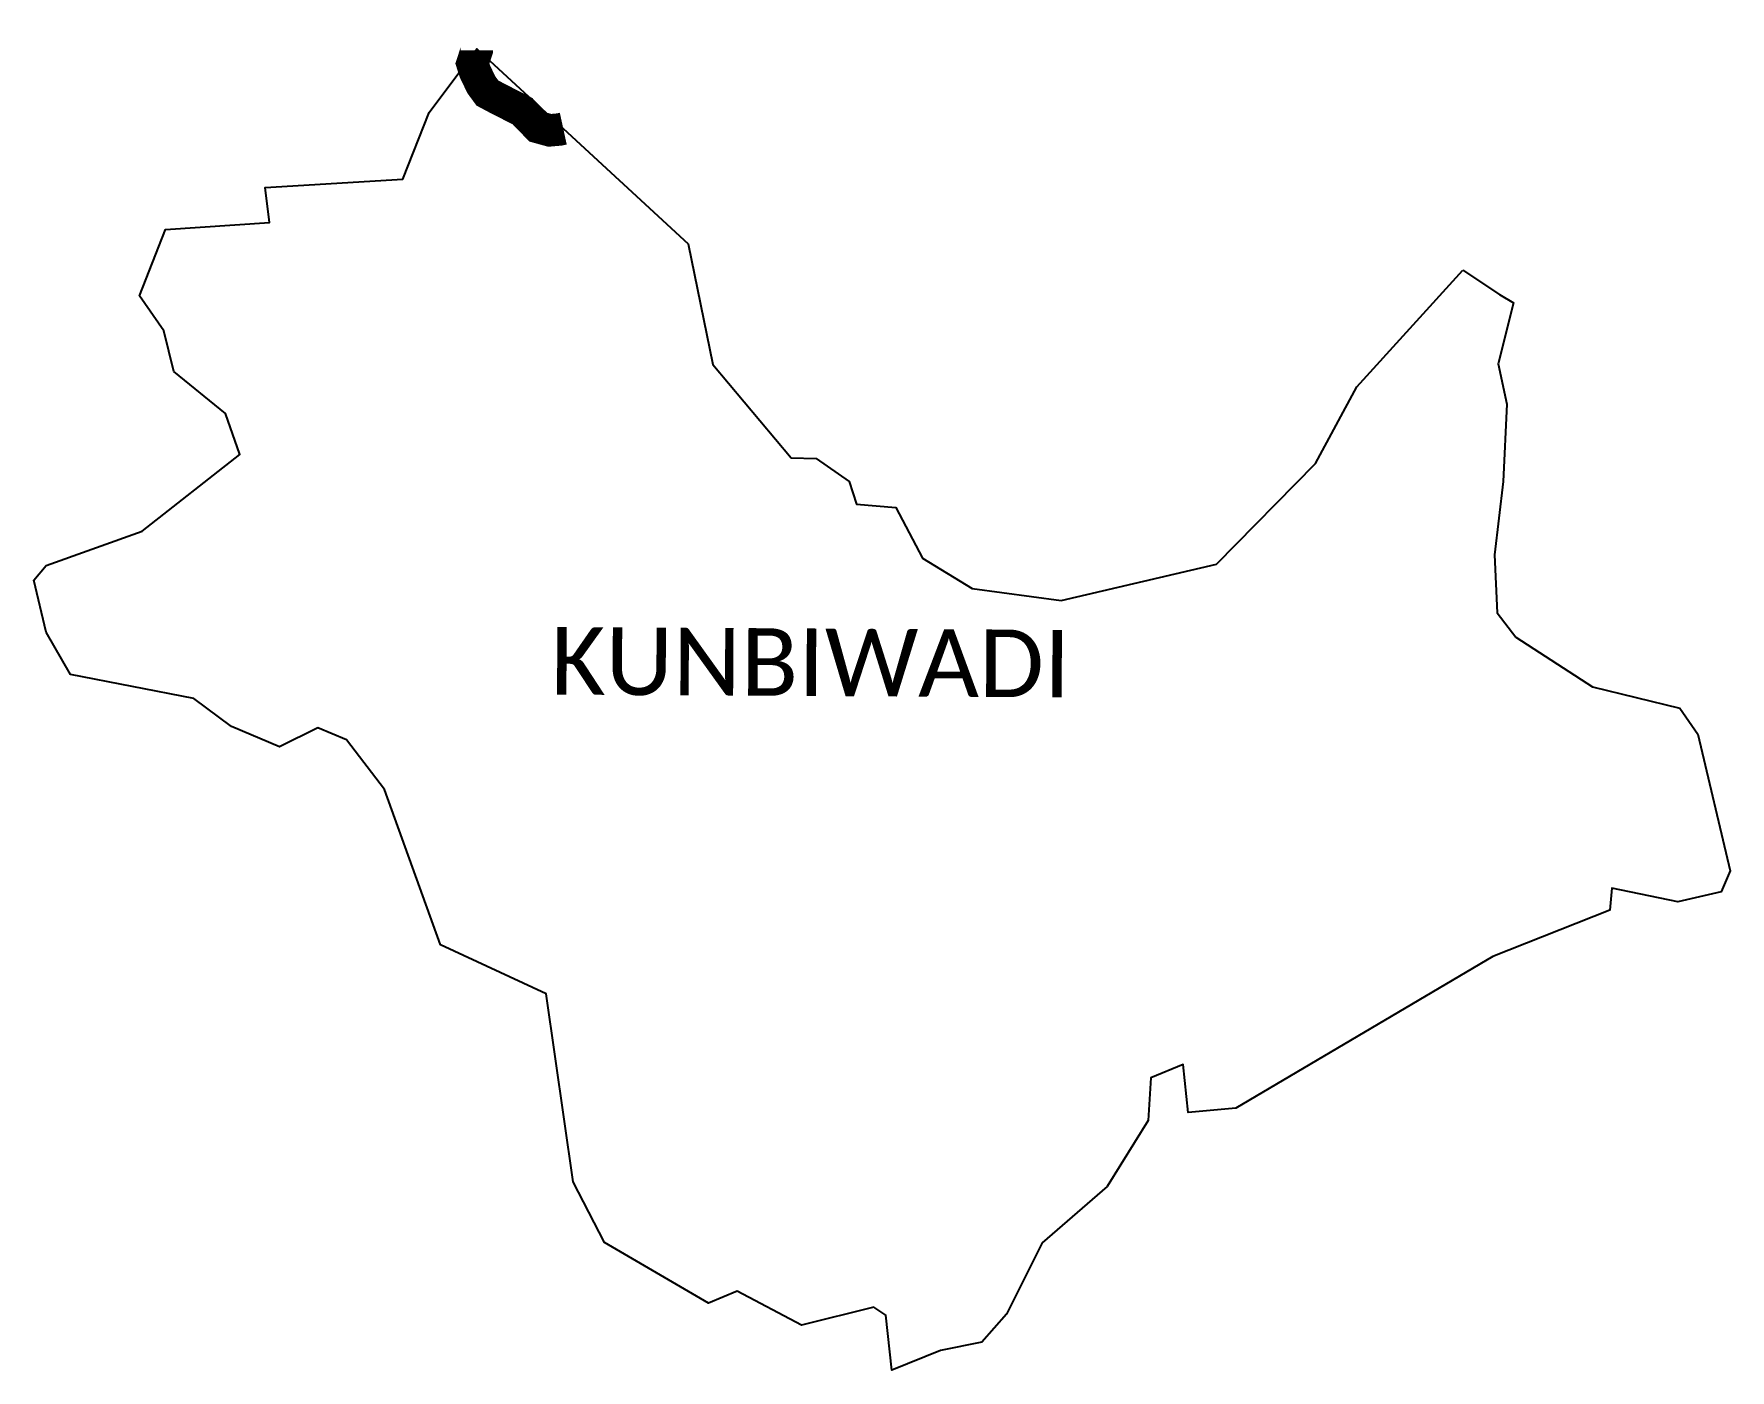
# Model space of a CAD drawing. Header units: metres. Extents: x 307692 to 310306, y 1912326 to 1914384.
import ezdxf

# ---------------------------------------------------------------- set-up
doc = ezdxf.new("R2010")
doc.units = ezdxf.units.M
for name, color, linetype in [('ARTIFICIALLY PROTECTED', 10, 'Continuous'), ('village', 3, 'Continuous'), ('VILLAGE NAME', 250, 'Continuous')]:
    doc.layers.add(name, color=color, linetype=linetype)
doc.styles.get("Standard").update_dxf_attribs({"font": 'simplex.shx'})

msp = doc.modelspace()

# ---------------------------------------------------------------- linework, layer by layer
at = {"layer": 'ARTIFICIALLY PROTECTED', "const_width": 50, "flags": 128}
msp.add_lwpolyline([(308507.9, 1914238.3), (308501.9, 1914237), (308487.1, 1914235.7), (308468.8, 1914240.7), (308445, 1914265.3), (308405.7, 1914285.3), (308390.9, 1914293.2), (308381.6, 1914305.9), (308371.9, 1914326.1), (308367.8, 1914338.6), (308369.9, 1914345), (308374.5, 1914359.1), (308374.5, 1914359.2)], dxfattribs=at)
at = {"layer": 'village', "color": 3}
msp.add_lwpolyline([(309950.8, 1913982.7), (309972.6, 1913969.9), (309948.6, 1913876), (309962.1, 1913813.8), (309956.5, 1913694.7), (309943.2, 1913581.8), (309947.3, 1913492.6), (309976, 1913454.7), (310093.9, 1913378.4), (310228.5, 1913345.5), (310256.7, 1913305.5), (310306.2, 1913094.8), (310292.2, 1913062.7), (310225.5, 1913047), (310123.8, 1913068.3), (310121, 1913034.3), (309940.7, 1912963.1), (309544.4, 1912729.4), (309470.9, 1912722.9), (309463.4, 1912796.6), (309413.4, 1912775.9), (309409.1, 1912710.2), (309346.3, 1912608.9), (309245.8, 1912521.7), (309191.1, 1912411.9), (309152.9, 1912368.8), (309089.5, 1912356.1), (309014, 1912325.9), (309005, 1912410.3), (308986.4, 1912422.9), (308875.2, 1912395.2), (308776, 1912447.6), (308731.8, 1912429), (308571.2, 1912522.7), (308523, 1912615.7), (308481.4, 1912905.3), (308318.7, 1912981.1), (308232.5, 1913220.5), (308173.8, 1913296.8), (308129.6, 1913315.1), (308070.4, 1913285.9), (307996.4, 1913317.2), (307938.3, 1913360.4), (307748.4, 1913397.6), (307710.9, 1913462.6), (307692, 1913542.5), (307711, 1913565.3), (307858.8, 1913618.3), (308009.4, 1913736.3), (307987.3, 1913799.3), (307907.8, 1913864.1), (307892.5, 1913926.7), (307854.5, 1913980.7), (307894.9, 1914082.7), (308054.9, 1914093.8), (308048.2, 1914147.4), (308260.7, 1914160.3), (308301.1, 1914263.3), (308374.7, 1914361.2), (308700.2, 1914060.9), (308738.6, 1913875.1), (308859.3, 1913731.3), (308897.8, 1913730.2), (308948.7, 1913695), (308960, 1913659.9), (309020.3, 1913654.9), (309061.5, 1913576.9), (309137.9, 1913529.7), (309275.3, 1913511.5), (309514.4, 1913567.2), (309667.2, 1913722.6), (309731.1, 1913840.5), (309894.2, 1914020.4)], dxfattribs=at)
at = {"layer": 'village', "color": 3, "flags": 128}
msp.add_lwpolyline([(309894.2, 1914020.4), (309950.8, 1913982.7)], dxfattribs=at)

# ---------------------------------------------------------------- texts
at = {"layer": 'VILLAGE NAME', "insert": (308489, 1913470.6), "char_height": 104.042, "attachment_point": 1, "rotation": 359.6762}
msp.add_mtext_dynamic_manual_height_columns('{\\fCalibri|b0|i0|c0|p34;KUNBIWADI}', width=1022.241, gutter_width=520.2, heights=[0], dxfattribs=at)

doc.saveas('drawing.dxf')
